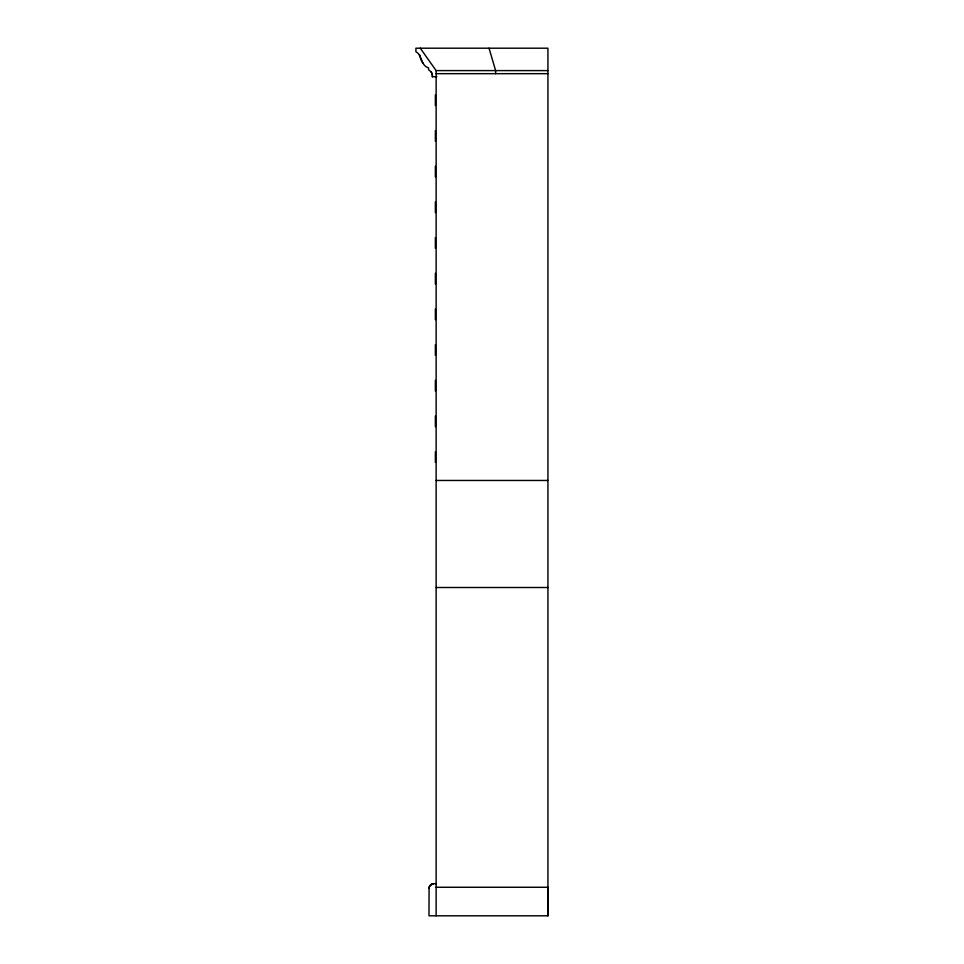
<?xml version="1.0" encoding="UTF-8"?>
<svg xmlns="http://www.w3.org/2000/svg" width="964" height="964" viewBox="0 0 964 964"><rect width="100%" height="100%" fill="white"/><g stroke="black" fill="none" stroke-linecap="round" stroke-linejoin="round"><path stroke-width="1.45" d="M420.268 48.2L436.126 70.601L547.938 70.601M436.126 73.674L547.938 73.674M547.938 915.8L547.938 48.2L415.906 48.2L415.906 51.767C422.461 54.972 420.412 65.54 428.546 67.829L428.546 69.613L431.209 72.035A6.953 6.953 0 0 1 432.342 76.746L436.849 76.746M436.126 480.458L547.938 480.458M436.126 587.51L547.938 587.51M436.126 887.254L548.094 887.254L548.094 915.8L428.992 915.8L429.076 888.447A4.446 4.109 -90 0 1 429.438 886.627L432.017 884.048A5.519 5.097 -90 0 1 433.836 883.687L436.21 883.687M431.209 72.035L432.113 73.963A6.374 5.892 -90 0 1 432.342 76.746M489.037 48.2L495.617 70.601L495.617 73.674M436.126 70.601L436.126 915.8M435.367 94.87L435.367 105.57M435.367 130.55L435.367 141.25M435.367 166.23L435.367 176.942M435.367 201.922L435.367 212.622M435.367 237.602L435.367 248.302M435.367 273.282L435.367 283.994M435.367 308.962L435.367 319.674M435.367 344.654L435.367 355.354M435.367 380.334L435.367 391.035M435.367 416.014L435.367 426.727M435.367 451.706L435.367 462.407M428.992 888.447A4.76 4.76 0 0 1 433.752 883.687M422.907 63.046A15.388 15.388 0 0 1 420.039 56.43A5.712 5.712 0 0 0 419.412 54.623"/></g></svg>
